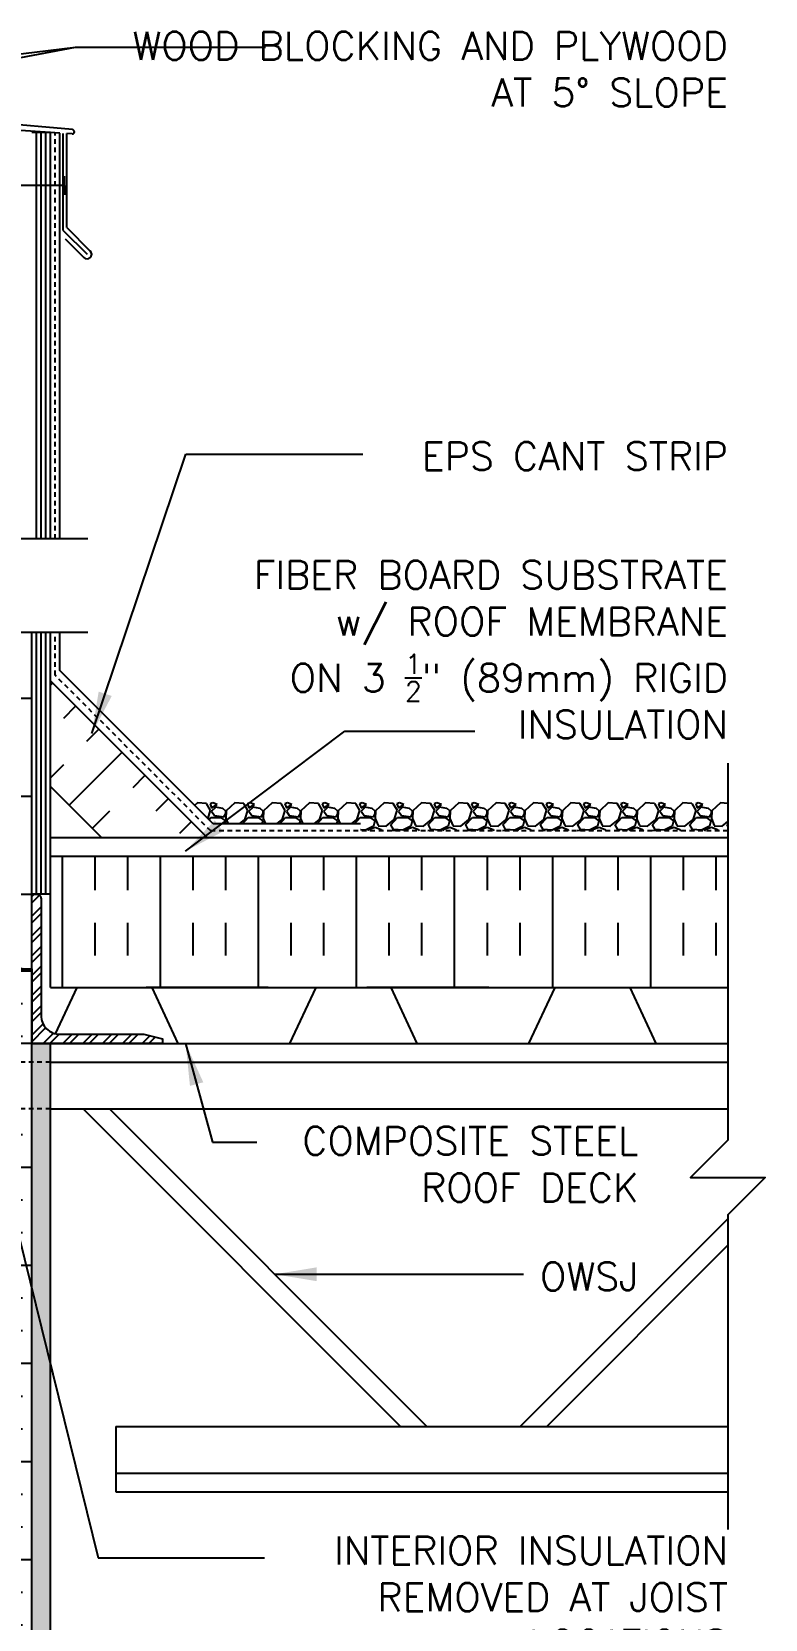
# Model space of a CAD drawing. Header units: inches. Extents: x 237.7 to 295.6, y 245.8 to 321.2.
# Drawn here: x 276 to 295.64, y 277.84 to 320.31 of the extents above; entities that cross this region are included whole.
import ezdxf

# ---------------------------------------------------------------- set-up
doc = ezdxf.new("R2010")
doc.units = ezdxf.units.IN
doc.header["$LTSCALE"] = 0.5
doc.header["$MEASUREMENT"] = 0
doc.linetypes.add('DASHED2', pattern=[0.375, 0.25, -0.125])
doc.linetypes.add('HIDDEN2', pattern=[0.1875, 0.125, -0.0625])
for name, color, linetype in [('HATCH', 12, 'Continuous'), ('line25', 2, 'Continuous'), ('LINE50', 5, 'Continuous'), ('LINE9', 9, 'Continuous'), ('TEXT', 4, 'Continuous')]:
    doc.layers.add(name, color=color, linetype=linetype)
doc.styles.add('DIM', font='romans.shx', dxfattribs={"width": 0.7})
doc.styles.add('ROMANS', font='romans.shx', dxfattribs={"height": 1.125})
doc.dimstyles.new('ext_12', dxfattribs={"dimscale": 12, "dimtxt": 0.09375, "dimasz": 0.09375, "dimexe": 0.09375, "dimexo": 0.0625, "dimgap": 0.0625, "dimtad": 1, "dimdec": 1, "dimzin": 3, "dimdsep": 46, "dimlunit": 4, "dimtxsty": 'DIM', "dimcen": 0.09, "dimdle": 0.09375, "dimclrt": 4, "dimadec": 0, "dimazin": 0, "dimtfac": 1, "dimtdec": 1, "dimtmove": 2, "dimatfit": 3, "dimfxl": 1, "dimfrac": 2, "dimtolj": 1, "dimtzin": 0, "dimarcsym": 0})

msp = doc.modelspace()

# ---------------------------------------------------------------- hatches: boundary and pattern name
at = {"layer": 'HATCH'}
h = msp.add_hatch(dxfattribs=at)
h.set_pattern_fill('INSUL', color=256, scale=7, style=0)
h.set_pattern_definition([(180, (3199.5397, -101.7673), (0, 2.625), []), (180, (3199.5397, -100.8923), (0, 2.625), [0.875, -0.875]), (180, (3199.5397, -100.0173), (0, 2.625), [0.875, -0.875])])
h.paths.add_polyline_path([(276.003, 304.242), (273.378, 304.242), (273.378, 295.242), (274.066, 295.242), (274.066, 295.742), (275.566, 295.742), (275.566, 295.242), (276.003, 295.242)])
h = msp.add_hatch(dxfattribs=at)
h.set_pattern_fill('INSUL', color=256, scale=7, angle=45, style=0)
h.set_pattern_definition([(45, (169.2, 139.841), (-1.856155, 1.856155), []), (45, (168.5813, 140.4598), (-1.856155, 1.856155), [0.875, -0.875]), (45, (167.9626, 141.0785), (-1.856155, 1.856155), [0.875, -0.875])])
h.paths.add_polyline_path([(277.751, 298.867), (280.58, 298.867), (276.503, 302.944), (276.503, 300.115)])
h = msp.add_hatch(dxfattribs=at)
h.set_pattern_fill('INSUL', color=256, scale=7, angle=90, style=0)
h.set_pattern_definition([(90, (169.2, 139.841), (-2.625, 2e-16), []), (90, (168.325, 139.841), (-2.625, 2e-16), [0.875, -0.875]), (90, (167.45, 139.841), (-2.625, 2e-16), [0.875, -0.875])])
h.paths.add_polyline_path([(276.503, 298.242), (276.503, 294.742), (294.643, 294.742), (294.643, 298.242)])
h = msp.add_hatch(dxfattribs=at)
h.set_pattern_fill('ANSI32', color=256, style=0)
h.set_pattern_definition([(45, (156.98447, 38.15413), (-0.26516504, 0.26516504), []), (45, (157.16125, 38.15413), (-0.26516504, 0.26516504), [])])
h.paths.add_polyline_path([(276.253, 293.992), (276.253, 297.117, 0.414214), (276.128, 297.242), (276.003, 297.242), (276.003, 293.242), (279.503, 293.242), (279.503, 293.367), (279.003, 293.492), (276.753, 293.492, -0.414214)])
h = msp.add_hatch(dxfattribs=at)
h.set_pattern_fill('INSUL', color=256, scale=7, style=0)
h.set_pattern_definition([(0, (274.882, 284.6834), (0, 2.625), []), (0, (274.882, 285.5584), (0, 2.625), [0.875, -0.875]), (0, (274.882, 286.4334), (0, 2.625), [0.875, -0.875])])
h.paths.add_polyline_path([(276.003, 291.492), (273.378, 291.492), (273.378, 277.242), (274.066, 277.242), (274.066, 277.742), (275.566, 277.742), (275.566, 277.242), (276.003, 277.242)])
h.paths.add_polyline_path([(276.003, 295.242), (275.566, 295.242), (275.566, 294.742), (274.066, 294.742), (274.066, 295.242), (273.378, 295.242), (273.378, 293.242), (276.003, 293.242)])
h.paths.add_polyline_path([(258.753, 277.242), (259.191, 277.242), (259.191, 277.742), (260.691, 277.742), (260.691, 277.242), (261.378, 277.242), (261.378, 295.242), (260.691, 295.242), (260.691, 295.742), (259.191, 295.742), (259.191, 295.242), (258.753, 295.242)])
h = msp.add_hatch(dxfattribs=at)
h.set_pattern_fill('AR-SAND', color=256, scale=0.25, style=0)
h.set_pattern_definition([(37.5, (100.99762, 28.79212), (-0.01574834, 0.48170594), [0, -0.38, 0, -0.425, 0, -0.40625]), (7.5, (100.9976, 28.7921), (0.4424442, 0.7055365), [0, -0.205, 0, -0.3425, 0, -0.13125]), (327.5, (100.6901, 28.79212), (0.77853547, 0.00141476), [0, -0.125, 0, -0.45, 0, -0.5875]), (317.5, (100.6901, 28.7921), (0.7515317, 0.2194189), [0, -0.0625, 0, -0.295, 0, -0.3375])])
h.paths.add_polyline_path([(276.503, 293.242), (276.003, 293.242), (276.003, 277.183), (276.003, 268.183), (276.503, 268.183)])

# ---------------------------------------------------------------- linework, layer by layer
at = {"color": 192}
for p, q in [((279.917, 293.242), (282.917, 293.242)), ((286.316, 293.242), (289.316, 293.242)), ((292.715, 293.242), (294.643, 293.242))]:
    msp.add_line(p, q, dxfattribs=at)
at = {"layer": 'HATCH'}
for p, q in [((277.094, 317.695), (254.128, 319.704)), ((276.753, 317.601), (275.446, 317.693)), ((276.128, 306.742), (276.128, 317.619)), ((276.253, 306.742), (276.253, 317.619)), ((276.378, 306.742), (276.378, 317.619)), ((276.753, 306.742), (276.753, 317.601)), ((276.847, 314.996), (276.847, 317.594)), ((277.084, 317.582), (276.941, 317.59)), ((276.941, 315.079), (276.941, 317.59)), ((276.847, 314.996), (277.483, 314.36)), ((276.896, 314.77), (277.395, 314.271)), ((276.941, 315.079), (277.572, 314.448)), ((276.128, 297.242), (276.128, 304.242)), ((276.253, 297.242), (276.253, 304.242)), ((276.378, 297.242), (276.378, 304.242)), ((276.753, 303.224), (276.753, 304.242)), ((280.86, 299.117), (276.753, 303.224)), ((280.44, 299.681), (280.365, 299.612)), ((280.68, 299.66), (280.44, 299.68)), ((280.792, 299.481), (280.682, 299.661)), ((280.719, 299.258), (280.79, 299.481)), ((280.85, 299.681), (280.78, 299.651)), ((280.78, 299.651), (280.82, 299.551)), ((280.82, 299.551), (280.97, 299.641)), ((280.92, 299.561), (280.82, 299.461)), ((280.97, 299.641), (280.85, 299.681)), ((281.121, 299.532), (280.921, 299.562)), ((281.202, 299.459), (281.122, 299.529)), ((281.44, 299.681), (281.21, 299.471)), ((281.68, 299.66), (281.44, 299.68)), ((281.792, 299.481), (281.682, 299.661)), ((281.71, 299.231), (281.79, 299.481)), ((281.85, 299.681), (281.78, 299.651)), ((281.78, 299.651), (281.82, 299.551)), ((281.82, 299.551), (281.97, 299.641)), ((281.92, 299.561), (281.82, 299.461)), ((281.97, 299.641), (281.85, 299.681)), ((282.121, 299.532), (281.921, 299.562)), ((282.202, 299.459), (282.122, 299.529)), ((282.44, 299.681), (282.21, 299.471)), ((282.68, 299.66), (282.44, 299.68)), ((282.792, 299.481), (282.682, 299.661)), ((282.71, 299.231), (282.79, 299.481)), ((282.85, 299.681), (282.78, 299.651)), ((282.78, 299.651), (282.82, 299.551)), ((282.82, 299.551), (282.97, 299.641)), ((282.92, 299.561), (282.82, 299.461)), ((282.97, 299.641), (282.85, 299.681)), ((283.121, 299.532), (282.921, 299.562)), ((283.202, 299.459), (283.122, 299.529)), ((283.44, 299.681), (283.21, 299.471)), ((283.68, 299.66), (283.44, 299.68)), ((283.792, 299.481), (283.682, 299.661)), ((283.71, 299.231), (283.79, 299.481)), ((283.85, 299.681), (283.78, 299.651)), ((283.78, 299.651), (283.82, 299.551)), ((283.82, 299.551), (283.97, 299.641)), ((283.92, 299.561), (283.82, 299.461)), ((283.97, 299.641), (283.85, 299.681)), ((284.121, 299.532), (283.921, 299.562)), ((284.202, 299.459), (284.122, 299.529)), ((284.44, 299.681), (284.21, 299.471)), ((284.68, 299.66), (284.44, 299.68)), ((284.792, 299.481), (284.682, 299.661)), ((284.71, 299.231), (284.79, 299.481)), ((284.85, 299.681), (284.78, 299.651)), ((284.78, 299.651), (284.82, 299.551)), ((284.82, 299.551), (284.97, 299.641)), ((284.92, 299.561), (284.82, 299.461)), ((284.97, 299.641), (284.85, 299.681)), ((285.121, 299.532), (284.921, 299.562)), ((285.202, 299.459), (285.122, 299.529)), ((285.44, 299.681), (285.21, 299.471)), ((285.68, 299.66), (285.44, 299.68)), ((285.792, 299.481), (285.682, 299.661)), ((285.71, 299.231), (285.79, 299.481)), ((285.85, 299.681), (285.78, 299.651)), ((285.78, 299.651), (285.82, 299.551)), ((285.82, 299.551), (285.97, 299.641)), ((285.92, 299.561), (285.82, 299.461)), ((285.97, 299.641), (285.85, 299.681)), ((286.121, 299.532), (285.921, 299.562)), ((286.202, 299.459), (286.122, 299.529)), ((286.44, 299.681), (286.21, 299.471)), ((286.68, 299.66), (286.44, 299.68)), ((286.792, 299.481), (286.682, 299.661)), ((286.71, 299.231), (286.79, 299.481)), ((286.85, 299.681), (286.78, 299.651)), ((286.78, 299.651), (286.82, 299.551)), ((286.82, 299.551), (286.97, 299.641)), ((286.92, 299.561), (286.82, 299.461)), ((286.97, 299.641), (286.85, 299.681)), ((287.121, 299.532), (286.921, 299.562)), ((287.202, 299.459), (287.122, 299.529)), ((287.44, 299.681), (287.21, 299.471)), ((287.68, 299.66), (287.44, 299.68)), ((287.792, 299.481), (287.682, 299.661)), ((287.71, 299.231), (287.79, 299.481)), ((287.85, 299.681), (287.78, 299.651)), ((287.78, 299.651), (287.82, 299.551)), ((287.82, 299.551), (287.97, 299.641)), ((287.92, 299.561), (287.82, 299.461)), ((287.97, 299.641), (287.85, 299.681)), ((288.121, 299.532), (287.921, 299.562)), ((288.202, 299.459), (288.122, 299.529)), ((288.44, 299.681), (288.21, 299.471)), ((288.68, 299.66), (288.44, 299.68)), ((288.792, 299.481), (288.682, 299.661)), ((288.71, 299.231), (288.79, 299.481)), ((288.85, 299.681), (288.78, 299.651)), ((288.78, 299.651), (288.82, 299.551)), ((288.82, 299.551), (288.97, 299.641)), ((288.92, 299.561), (288.82, 299.461)), ((288.97, 299.641), (288.85, 299.681)), ((289.121, 299.532), (288.921, 299.562)), ((289.202, 299.459), (289.122, 299.529)), ((289.44, 299.681), (289.21, 299.471)), ((289.68, 299.66), (289.44, 299.68)), ((289.792, 299.481), (289.682, 299.661)), ((289.71, 299.231), (289.79, 299.481)), ((289.85, 299.681), (289.78, 299.651)), ((289.78, 299.651), (289.82, 299.551)), ((289.82, 299.551), (289.97, 299.641)), ((289.92, 299.561), (289.82, 299.461)), ((289.97, 299.641), (289.85, 299.681)), ((290.121, 299.532), (289.921, 299.562)), ((290.202, 299.459), (290.122, 299.529)), ((290.44, 299.681), (290.21, 299.471)), ((290.68, 299.66), (290.44, 299.68)), ((290.792, 299.481), (290.682, 299.661)), ((290.71, 299.231), (290.79, 299.481)), ((290.85, 299.681), (290.78, 299.651)), ((290.78, 299.651), (290.82, 299.551)), ((290.82, 299.551), (290.97, 299.641)), ((290.92, 299.561), (290.82, 299.461)), ((290.97, 299.641), (290.85, 299.681)), ((291.121, 299.532), (290.921, 299.562)), ((291.202, 299.459), (291.122, 299.529)), ((291.44, 299.681), (291.21, 299.471)), ((291.68, 299.66), (291.44, 299.68)), ((291.792, 299.481), (291.682, 299.661)), ((291.71, 299.231), (291.79, 299.481)), ((291.85, 299.681), (291.78, 299.651)), ((291.78, 299.651), (291.82, 299.551)), ((291.82, 299.551), (291.97, 299.641)), ((291.92, 299.561), (291.82, 299.461)), ((291.97, 299.641), (291.85, 299.681)), ((292.121, 299.532), (291.921, 299.562)), ((292.202, 299.459), (292.122, 299.529)), ((292.44, 299.681), (292.21, 299.471)), ((292.68, 299.66), (292.44, 299.68)), ((292.792, 299.481), (292.682, 299.661)), ((292.71, 299.231), (292.79, 299.481)), ((292.85, 299.681), (292.78, 299.651)), ((292.78, 299.651), (292.82, 299.551)), ((292.82, 299.551), (292.97, 299.641)), ((292.92, 299.561), (292.82, 299.461)), ((292.97, 299.641), (292.85, 299.681)), ((293.121, 299.532), (292.921, 299.562)), ((293.202, 299.459), (293.122, 299.529)), ((293.44, 299.681), (293.21, 299.471)), ((293.68, 299.66), (293.44, 299.68)), ((293.792, 299.481), (293.682, 299.661)), ((293.71, 299.231), (293.79, 299.481)), ((293.85, 299.681), (293.78, 299.651)), ((293.78, 299.651), (293.82, 299.551)), ((293.82, 299.551), (293.97, 299.641)), ((293.92, 299.561), (293.82, 299.461)), ((293.97, 299.641), (293.85, 299.681)), ((294.121, 299.532), (293.921, 299.562)), ((294.202, 299.459), (294.122, 299.529)), ((294.44, 299.681), (294.21, 299.471)), ((294.643, 299.663), (294.44, 299.68)), ((280.746, 299.231), (280.8, 299.291)), ((280.8, 299.291), (281.06, 299.291)), ((280.82, 299.461), (280.9, 299.341)), ((284.808, 299.117), (280.86, 299.117)), ((280.9, 299.341), (281.15, 299.311)), ((281.06, 299.293), (281.19, 299.203)), ((281.15, 299.311), (281.2, 299.401)), ((281.19, 299.201), (281.166, 299.117)), ((281.199, 299.263), (281.26, 299.117)), ((281.21, 299.471), (281.2, 299.261)), ((281.2, 299.401), (281.2, 299.461)), ((281.562, 299.117), (281.71, 299.232)), ((281.644, 299.117), (281.8, 299.291)), ((281.8, 299.291), (282.06, 299.291)), ((281.82, 299.461), (281.9, 299.341)), ((281.9, 299.341), (282.15, 299.311)), ((282.06, 299.293), (282.19, 299.203)), ((282.15, 299.311), (282.2, 299.401)), ((282.19, 299.201), (282.166, 299.117)), ((282.199, 299.263), (282.26, 299.117)), ((282.21, 299.471), (282.2, 299.261)), ((282.2, 299.401), (282.2, 299.461)), ((282.562, 299.117), (282.71, 299.232)), ((282.644, 299.117), (282.8, 299.291)), ((282.8, 299.291), (283.06, 299.291)), ((282.82, 299.461), (282.9, 299.341)), ((282.9, 299.341), (283.15, 299.311)), ((283.06, 299.293), (283.19, 299.203)), ((283.15, 299.311), (283.2, 299.401)), ((283.19, 299.201), (283.166, 299.117)), ((283.199, 299.263), (283.26, 299.117)), ((283.21, 299.471), (283.2, 299.261)), ((283.2, 299.401), (283.2, 299.461)), ((283.562, 299.117), (283.71, 299.232)), ((283.644, 299.117), (283.8, 299.291)), ((283.8, 299.291), (284.06, 299.291)), ((283.82, 299.461), (283.9, 299.341)), ((283.9, 299.341), (284.15, 299.311)), ((284.06, 299.293), (284.19, 299.203)), ((284.15, 299.311), (284.2, 299.401)), ((284.19, 299.201), (284.166, 299.117)), ((284.199, 299.263), (284.26, 299.117)), ((284.21, 299.471), (284.2, 299.261)), ((284.2, 299.401), (284.2, 299.461)), ((284.562, 299.117), (284.71, 299.232)), ((284.644, 299.117), (284.8, 299.291)), ((284.8, 299.291), (285.06, 299.291)), ((284.82, 299.461), (284.9, 299.341)), ((284.9, 299.341), (285.15, 299.311)), ((285.15, 299.06), (284.94, 298.95)), ((285.06, 299.293), (285.19, 299.203)), ((285.15, 299.311), (285.2, 299.401)), ((285.19, 299.201), (285.15, 299.061)), ((285.199, 299.263), (285.279, 299.073)), ((285.21, 299.471), (285.2, 299.261)), ((285.2, 299.401), (285.2, 299.461)), ((285.279, 299.071), (285.489, 299.061)), ((285.49, 299.062), (285.71, 299.232)), ((285.62, 299.091), (285.8, 299.291)), ((285.692, 298.971), (285.622, 299.091)), ((285.8, 299.291), (286.06, 299.291)), ((285.82, 299.461), (285.9, 299.341)), ((285.9, 299.341), (286.15, 299.311)), ((286.15, 299.06), (285.94, 298.95)), ((286.06, 299.293), (286.19, 299.203)), ((286.15, 299.311), (286.2, 299.401)), ((286.19, 299.201), (286.15, 299.061)), ((286.199, 299.263), (286.279, 299.073)), ((286.21, 299.471), (286.2, 299.261)), ((286.2, 299.401), (286.2, 299.461)), ((286.279, 299.071), (286.489, 299.061)), ((286.49, 299.062), (286.71, 299.232)), ((286.62, 299.091), (286.8, 299.291)), ((286.692, 298.971), (286.622, 299.091)), ((286.8, 299.291), (287.06, 299.291)), ((286.82, 299.461), (286.9, 299.341)), ((286.9, 299.341), (287.15, 299.311)), ((287.15, 299.06), (286.94, 298.95)), ((287.06, 299.293), (287.19, 299.203)), ((287.15, 299.311), (287.2, 299.401)), ((287.19, 299.201), (287.15, 299.061)), ((287.199, 299.263), (287.279, 299.073)), ((287.21, 299.471), (287.2, 299.261)), ((287.2, 299.401), (287.2, 299.461)), ((287.279, 299.071), (287.489, 299.061)), ((287.49, 299.062), (287.71, 299.232)), ((287.62, 299.091), (287.8, 299.291)), ((287.692, 298.971), (287.622, 299.091)), ((287.8, 299.291), (288.06, 299.291)), ((287.82, 299.461), (287.9, 299.341)), ((287.9, 299.341), (288.15, 299.311)), ((288.15, 299.06), (287.94, 298.95)), ((288.06, 299.293), (288.19, 299.203)), ((288.15, 299.311), (288.2, 299.401)), ((288.19, 299.201), (288.15, 299.061)), ((288.199, 299.263), (288.279, 299.073)), ((288.21, 299.471), (288.2, 299.261)), ((288.2, 299.401), (288.2, 299.461)), ((288.279, 299.071), (288.489, 299.061)), ((288.49, 299.062), (288.71, 299.232)), ((288.62, 299.091), (288.8, 299.291)), ((288.692, 298.971), (288.622, 299.091)), ((288.8, 299.291), (289.06, 299.291)), ((288.82, 299.461), (288.9, 299.341)), ((288.9, 299.341), (289.15, 299.311)), ((289.15, 299.06), (288.94, 298.95)), ((289.06, 299.293), (289.19, 299.203)), ((289.15, 299.311), (289.2, 299.401)), ((289.19, 299.201), (289.15, 299.061)), ((289.199, 299.263), (289.279, 299.073)), ((289.21, 299.471), (289.2, 299.261)), ((289.2, 299.401), (289.2, 299.461)), ((289.279, 299.071), (289.489, 299.061)), ((289.49, 299.062), (289.71, 299.232)), ((289.62, 299.091), (289.8, 299.291)), ((289.692, 298.971), (289.622, 299.091)), ((289.8, 299.291), (290.06, 299.291)), ((289.82, 299.461), (289.9, 299.341)), ((289.9, 299.341), (290.15, 299.311)), ((290.15, 299.06), (289.94, 298.95)), ((290.06, 299.293), (290.19, 299.203)), ((290.15, 299.311), (290.2, 299.401)), ((290.19, 299.201), (290.15, 299.061)), ((290.199, 299.263), (290.279, 299.073)), ((290.21, 299.471), (290.2, 299.261)), ((290.2, 299.401), (290.2, 299.461)), ((290.279, 299.071), (290.489, 299.061)), ((290.49, 299.062), (290.71, 299.232)), ((290.62, 299.091), (290.8, 299.291)), ((290.692, 298.971), (290.622, 299.091)), ((290.8, 299.291), (291.06, 299.291)), ((290.82, 299.461), (290.9, 299.341)), ((290.9, 299.341), (291.15, 299.311)), ((291.15, 299.06), (290.94, 298.95)), ((291.06, 299.293), (291.19, 299.203)), ((291.15, 299.311), (291.2, 299.401)), ((291.19, 299.201), (291.15, 299.061)), ((291.199, 299.263), (291.279, 299.073)), ((291.21, 299.471), (291.2, 299.261)), ((291.2, 299.401), (291.2, 299.461)), ((291.279, 299.071), (291.489, 299.061)), ((291.49, 299.062), (291.71, 299.232)), ((291.62, 299.091), (291.8, 299.291)), ((291.692, 298.971), (291.622, 299.091)), ((291.8, 299.291), (292.06, 299.291)), ((291.82, 299.461), (291.9, 299.341)), ((291.9, 299.341), (292.15, 299.311)), ((292.15, 299.06), (291.94, 298.95)), ((292.06, 299.293), (292.19, 299.203)), ((292.15, 299.311), (292.2, 299.401)), ((292.19, 299.201), (292.15, 299.061)), ((292.199, 299.263), (292.279, 299.073)), ((292.21, 299.471), (292.2, 299.261)), ((292.2, 299.401), (292.2, 299.461)), ((292.279, 299.071), (292.489, 299.061)), ((292.49, 299.062), (292.71, 299.232)), ((292.62, 299.091), (292.8, 299.291)), ((292.692, 298.971), (292.622, 299.091)), ((292.8, 299.291), (293.06, 299.291)), ((292.82, 299.461), (292.9, 299.341)), ((292.9, 299.341), (293.15, 299.311)), ((293.15, 299.06), (292.94, 298.95)), ((293.06, 299.293), (293.19, 299.203)), ((293.15, 299.311), (293.2, 299.401)), ((293.19, 299.201), (293.15, 299.061)), ((293.199, 299.263), (293.279, 299.073)), ((293.21, 299.471), (293.2, 299.261)), ((293.2, 299.401), (293.2, 299.461)), ((293.279, 299.071), (293.489, 299.061)), ((293.49, 299.062), (293.71, 299.232)), ((293.62, 299.091), (293.8, 299.291)), ((293.692, 298.971), (293.622, 299.091)), ((293.8, 299.291), (294.06, 299.291)), ((293.82, 299.461), (293.9, 299.341)), ((293.9, 299.341), (294.15, 299.311)), ((294.15, 299.06), (293.94, 298.95)), ((294.06, 299.293), (294.19, 299.203)), ((294.15, 299.311), (294.2, 299.401)), ((294.19, 299.201), (294.15, 299.061)), ((294.199, 299.263), (294.279, 299.073)), ((294.21, 299.471), (294.2, 299.261)), ((294.2, 299.401), (294.2, 299.461)), ((294.279, 299.071), (294.489, 299.061)), ((294.49, 299.062), (294.643, 299.18)), ((294.62, 299.091), (294.643, 299.117)), ((294.643, 299.054), (294.622, 299.091)), ((284.808, 298.992), (284.808, 298.992)), ((284.939, 298.953), (284.808, 298.963)), ((285.018, 298.929), (285.04, 298.981)), ((285.04, 298.981), (285.2, 299.031)), ((285.2, 299.031), (285.36, 298.971)), ((285.36, 298.971), (285.379, 298.929)), ((285.711, 298.94), (285.61, 298.929)), ((285.939, 298.953), (285.689, 298.973)), ((285.758, 298.929), (285.71, 298.941)), ((286.018, 298.929), (286.04, 298.981)), ((286.04, 298.981), (286.2, 299.031)), ((286.2, 299.031), (286.36, 298.971)), ((286.36, 298.971), (286.379, 298.929)), ((286.711, 298.94), (286.61, 298.929)), ((286.939, 298.953), (286.689, 298.973)), ((286.758, 298.929), (286.71, 298.941)), ((287.018, 298.929), (287.04, 298.981)), ((287.04, 298.981), (287.2, 299.031)), ((287.2, 299.031), (287.36, 298.971)), ((287.36, 298.971), (287.379, 298.929)), ((287.711, 298.94), (287.61, 298.929)), ((287.939, 298.953), (287.689, 298.973)), ((287.758, 298.929), (287.71, 298.941)), ((288.018, 298.929), (288.04, 298.981)), ((288.04, 298.981), (288.2, 299.031)), ((288.2, 299.031), (288.36, 298.971)), ((288.36, 298.971), (288.379, 298.929)), ((288.711, 298.94), (288.61, 298.929)), ((288.939, 298.953), (288.689, 298.973)), ((288.758, 298.929), (288.71, 298.941)), ((289.018, 298.929), (289.04, 298.981)), ((289.04, 298.981), (289.2, 299.031)), ((289.2, 299.031), (289.36, 298.971)), ((289.36, 298.971), (289.379, 298.929)), ((289.711, 298.94), (289.61, 298.929)), ((289.939, 298.953), (289.689, 298.973)), ((289.758, 298.929), (289.71, 298.941)), ((290.018, 298.929), (290.04, 298.981)), ((290.04, 298.981), (290.2, 299.031)), ((290.2, 299.031), (290.36, 298.971)), ((290.36, 298.971), (290.379, 298.929)), ((290.711, 298.94), (290.61, 298.929)), ((290.939, 298.953), (290.689, 298.973)), ((290.758, 298.929), (290.71, 298.941)), ((291.018, 298.929), (291.04, 298.981)), ((291.04, 298.981), (291.2, 299.031)), ((291.2, 299.031), (291.36, 298.971)), ((291.36, 298.971), (291.379, 298.929)), ((291.711, 298.94), (291.61, 298.929)), ((291.939, 298.953), (291.689, 298.973)), ((291.758, 298.929), (291.71, 298.941)), ((292.018, 298.929), (292.04, 298.981)), ((292.04, 298.981), (292.2, 299.031)), ((292.2, 299.031), (292.36, 298.971)), ((292.36, 298.971), (292.379, 298.929)), ((292.711, 298.94), (292.61, 298.929)), ((292.939, 298.953), (292.689, 298.973)), ((292.758, 298.929), (292.71, 298.941)), ((293.018, 298.929), (293.04, 298.981)), ((293.04, 298.981), (293.2, 299.031)), ((293.2, 299.031), (293.36, 298.971)), ((293.36, 298.971), (293.379, 298.929)), ((293.711, 298.94), (293.61, 298.929)), ((293.939, 298.953), (293.689, 298.973)), ((293.758, 298.929), (293.71, 298.941)), ((294.018, 298.929), (294.04, 298.981)), ((294.04, 298.981), (294.2, 299.031)), ((294.2, 299.031), (294.36, 298.971)), ((294.36, 298.971), (294.379, 298.929)), ((294.643, 298.933), (294.61, 298.929))]:
    msp.add_line(p, q, dxfattribs=at)
at = {"layer": 'HATCH', "linetype": 'HIDDEN2', "ltscale": 2}
for p, q in [((276.503, 292.742), (273.378, 292.742)), ((276.503, 291.492), (273.378, 291.492))]:
    msp.add_line(p, q, dxfattribs=at)
at = {"layer": 'HATCH'}
for centre, radius, start, end in [((277.089, 317.638), 0.0567, 265, 85), ((277.483, 314.36), 0.125, 225, 45)]:
    msp.add_arc(centre, radius, start, end, dxfattribs=at)
at = {"layer": 'line25'}
for p, q in [((276.503, 317.619), (276.003, 317.619)), ((276.503, 306.742), (276.503, 317.619)), ((276.503, 294.742), (276.503, 304.242)), ((280.705, 298.742), (276.503, 302.944)), ((277.876, 298.742), (276.503, 300.115)), ((276.503, 297.242), (276.003, 297.242)), ((276.503, 294.742), (291.672, 294.742)), ((276.753, 294.742), (294.643, 294.742)), ((282.333, 294.742), (279.063, 294.742)), ((288.243, 294.742), (284.973, 294.742)), ((276.003, 293.242), (294.643, 293.242)), ((276.503, 292.742), (294.643, 292.742)), ((276.503, 291.492), (294.643, 291.492)), ((277.378, 291.492), (285.878, 282.992)), ((278.085, 291.492), (286.585, 282.992)), ((294.643, 288.55), (289.085, 282.992)), ((294.643, 287.843), (289.792, 282.992)), ((278.253, 282.992), (294.643, 282.992)), ((278.253, 282.992), (278.253, 281.242)), ((278.253, 281.742), (294.643, 281.742)), ((278.253, 281.242), (294.643, 281.242))]:
    msp.add_line(p, q, dxfattribs=at)
for points in [[(294.643, 298.242), (276.503, 298.242)], [(276.003, 293.242), (263.603, 293.242)]]:
    msp.add_lwpolyline(points, dxfattribs=at)
at = {"layer": 'line25', "color": 192}
for points in [[(276.641, 293.505), (277.218, 294.742), (279.218, 294.742), (279.917, 293.242)], [(282.917, 293.242), (283.617, 294.742), (285.617, 294.742), (286.316, 293.242)], [(289.316, 293.242), (290.016, 294.742), (292.016, 294.742), (292.715, 293.242)]]:
    msp.add_lwpolyline(points, dxfattribs=at)
at = {"layer": 'LINE50', "color": 9, "linetype": 'DASHED2'}
for p, q in [((276.628, 306.742), (276.628, 317.61)), ((276.628, 303.099), (276.628, 304.242)), ((280.798, 298.929), (276.628, 303.099)), ((294.643, 298.929), (280.798, 298.929))]:
    msp.add_line(p, q, dxfattribs=at)
at = {"layer": 'LINE50'}
for p in [(276.003, 295.242), (276.003, 277.183)]:
    msp.add_line(p, (276.003, 293.242), dxfattribs=at)
at = {"layer": 'LINE50', "color": 9}
msp.add_line((276.503, 268.183), (276.503, 293.242), dxfattribs=at)
at = {"layer": 'LINE50'}
msp.add_lwpolyline([(273.378, 295.242), (274.066, 295.242), (274.066, 295.742), (275.566, 295.742), (275.566, 295.242), (276.003, 295.242), (276.003, 304.242)], dxfattribs=at)
at = {"layer": 'LINE9'}
for p, q in [((276.881, 316.197), (275.035, 316.197)), ((276.881, 316.197), (276.881, 316.447)), ((276.881, 316.197), (276.881, 315.947)), ((277.503, 306.742), (266.392, 306.742)), ((277.503, 304.242), (266.392, 304.242))]:
    msp.add_line(p, q, dxfattribs=at)
for points in [[(294.643, 300.742), (294.643, 290.656), (293.643, 289.656), (294.643, 289.656), (295.643, 289.656), (294.643, 288.656), (294.643, 280.242)], [(294.643, 298.742), (276.503, 298.742)]]:
    msp.add_lwpolyline(points, dxfattribs=at)
msp.add_lwpolyline([(279.503, 293.242), (276.003, 293.242), (276.003, 297.242), (276.128, 297.242, -0.414214), (276.253, 297.117), (276.253, 293.992, 0.414214), (276.753, 293.492), (279.003, 293.492), (279.503, 293.367)], format="xyb", close=True, dxfattribs=at)

# ---------------------------------------------------------------- texts
at = {"layer": 'TEXT', "char_height": 0.75, "style": 'ROMANS'}
for s, insert, width, attachment_point in [('\\A1;WOOD BLOCKING AND PLYWOOD \\PAT 5%%D SLOPE', (294.643, 320.315), 17.3954, 3), ('\\A1;EPS CANT STRIP', (294.643, 309.337), 9.59335, 3), ('\\A1;FIBER BOARD SUBSTRATE\\Pw/ ROOF MEMBRANE \\PON 3 {\\H0.7x;\\S1/2;}" (89mm) RIGID \\PINSULATION', (294.643, 306.161), 26.1134, 3), ('\\A1;COMPOSITE STEEL ROOF DECK', (292.245, 291.01), 10.90808, 3), ('\\A1;OWSJ', (292.245, 287.385), 9.59335, 3), ('\\A1;INTERIOR INSULATION REMOVED AT JOIST LOCATIONS', (294.643, 278.426), 12.22718, 6)]:
    msp.add_mtext(s, dxfattribs=dict(at, insert=insert, width=width, attachment_point=attachment_point))

# ---------------------------------------------------------------- leaders
at = {"layer": 'TEXT'}
for points, override in [([(261.253, 316.867), (277.172, 319.904)], {"dimgap": 0.0625, "dimtad": 0}), ([(265.616, 318.468), (277.172, 319.904), (282.261, 319.904)], {"dimgap": 0.0625, "dimtad": 0}), ([(277.612, 301.533), (280.125, 309.012), (284.872, 309.012)], {"dimgap": 0.0625, "dimtad": 0}), ([(280.117, 298.388), (284.387, 301.6), (287.868, 301.6)], {"dimgap": 0.0625, "dimtad": 0}), ([(276.003, 295.18), (252.358, 300.459), (248.857, 300.459)], {"dimtad": 0}), ([(280.124, 293.242), (280.839, 290.6), (282.026, 290.6)], {"dimgap": 0.0625, "dimtad": 0}), ([(274.816, 291.492), (277.785, 279.482), (282.237, 279.482)], {"dimgap": 0.0625, "dimtad": 0}), ([(282.51, 287.068), (289.174, 287.068)], {"dimgap": 0.0625, "dimtad": 0})]:
    msp.add_leader(points, dimstyle='ext_12', override=override, dxfattribs=at)

doc.saveas('drawing.dxf')
